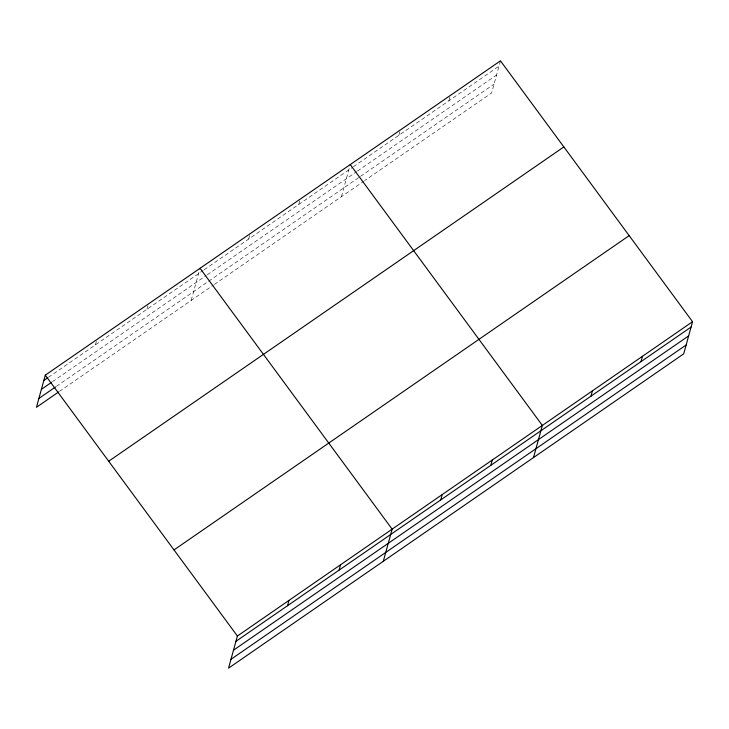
<?xml version="1.0" encoding="UTF-8"?>
<svg xmlns="http://www.w3.org/2000/svg" width="729" height="729" viewBox="0 0 729 729"><rect width="100%" height="100%" fill="white"/><g stroke="black" fill="none" stroke-linecap="round" stroke-linejoin="round"><path stroke-width="0.55" stroke-dasharray="3.65 2.73" d="M95.417 344.872L96.884 339.532M147.003 309.251L148.47 303.911M191.198 300.421L199.755 269.356M248.653 239.057L250.12 233.717M298.717 204.484L300.184 199.145M341.4 196.702L350.257 164.572M398.854 135.33L400.321 129.999M448.918 100.757L450.385 95.417M500.459 60.844L491.601 92.984L364.582 180.692M48.433 377.312L203.218 270.423M204.147 269.785L352.49 167.342M353.419 166.704L498.982 66.184M52.452 381.704L206.343 275.425M207.273 274.787L356.545 171.707M357.474 171.069L496.549 75.023M56.388 386.361L359.597 176.974M360.527 176.336L494.034 84.136M59.477 391.382L213.451 285.057M214.381 284.419L363.653 181.339"/><path stroke-width="1.09" d="M692.55 321.708L237.399 636.016L228.542 668.156L683.702 353.847L692.55 321.708L500.459 60.844L45.298 375.153L36.45 407.292L58.557 392.02M287.508 605.735L288.985 600.395M339.094 570.114L340.561 564.775M383.299 561.284L392.147 529.154L200.056 268.29M440.744 499.921L442.211 494.581M490.808 465.348L492.285 460.008M533.5 457.566L542.349 425.435L350.257 164.572M590.946 396.193L592.413 390.862M641.01 361.62L642.486 356.29M43.831 380.492L47.513 377.95M41.398 389.332L51.531 382.342M38.883 398.444L55.468 386.999M108.694 461.238L563.845 146.93M174.003 549.93L629.154 235.631M235.923 641.356L691.083 327.048M233.49 650.195L688.641 335.896M230.984 659.308L686.135 344.999M45.298 375.153L237.399 636.016"/></g></svg>
